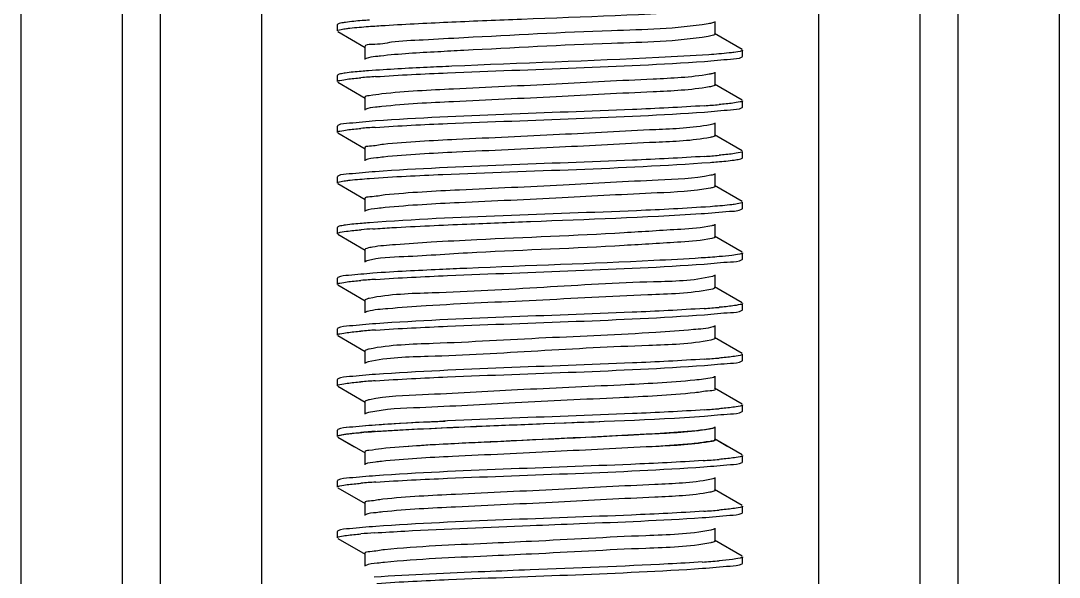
# Model space of a CAD drawing. Extents: x 69728788 to 150676229, y 20333219 to 43663798.
# Drawn here: x 75262098.2 to 75262449.7, y 20707738.5 to 20707926.7 of the extents above; entities that cross this region are included whole.
import ezdxf

# ---------------------------------------------------------------- set-up
doc = ezdxf.new("R2010")
doc.units = 0
doc.header["$LTSCALE"] = 1000
doc.header["$MEASUREMENT"] = 0
doc.layers.get('0').update_dxf_attribs({"linetype": 'CONTINUOUS'})

# ---------------------------------------------------------------- blocks, each defined once
blk = doc.blocks.new('gfhhrryyfd')
at = {"linetype": 'Continuous'}
for p, q in [((3693152.86, -1741005.43), (3693152.86, -1744418.97)), ((3693187.15, -1741005.43), (3693187.15, -1744418.97)), ((3693200.01, -1741005.43), (3693200.01, -1744418.97)), ((3693234.3, -1741005.43), (3693234.3, -1744418.97)), ((3693422.89, -1741005.43), (3693422.89, -1744418.97)), ((3693457.18, -1741005.43), (3693457.18, -1744418.97)), ((3693470.04, -1741005.43), (3693470.04, -1744418.97)), ((3693504.33, -1741005.43), (3693504.33, -1744418.97)), ((3693260.18, -1742252.51), (3693260.01, -1742252.69)), ((3693260.01, -1742254.84), (3693260.01, -1742252.69)), ((3693260.01, -1742254.84), (3693260.01, -1742252.69)), ((3693387.9, -1742255.91), (3693387.9, -1742251.62)), ((3693260.18, -1742255.03), (3693269.48, -1742260.41)), ((3693397.01, -1742261.08), (3693387.71, -1742255.69)), ((3693269.29, -1742260.2), (3693269.29, -1742264.48)), ((3693397.01, -1742263.6), (3693397.18, -1742263.41)), ((3693397.18, -1742263.41), (3693397.18, -1742261.27)), ((3693397.18, -1742263.41), (3693397.18, -1742261.27)), ((3693269.76, -1742264.14), (3693269.48, -1742264.26)), ((3693260.18, -1742269.65), (3693260.01, -1742269.84)), ((3693260.01, -1742271.98), (3693260.01, -1742269.84)), ((3693260.01, -1742271.98), (3693260.01, -1742269.84)), ((3693387.9, -1742273.05), (3693387.9, -1742268.77)), ((3693260.18, -1742272.17), (3693269.48, -1742277.56)), ((3693397.01, -1742278.22), (3693387.71, -1742272.84)), ((3693269.29, -1742277.34), (3693269.29, -1742281.63)), ((3693397.01, -1742280.74), (3693397.18, -1742280.56)), ((3693397.18, -1742280.56), (3693397.18, -1742278.41)), ((3693397.18, -1742280.56), (3693397.18, -1742278.41)), ((3693260.18, -1742286.8), (3693260.01, -1742286.98)), ((3693260.01, -1742289.13), (3693260.01, -1742286.98)), ((3693260.01, -1742289.13), (3693260.01, -1742286.98)), ((3693387.9, -1742290.2), (3693387.9, -1742285.91)), ((3693260.18, -1742289.32), (3693269.48, -1742294.7)), ((3693397.01, -1742295.37), (3693387.71, -1742289.98)), ((3693269.29, -1742294.49), (3693269.29, -1742298.77)), ((3693397.18, -1742297.7), (3693397.18, -1742295.56)), ((3693397.18, -1742297.7), (3693397.18, -1742295.56)), ((3693397.01, -1742297.89), (3693397.18, -1742297.7)), ((3693260.18, -1742303.94), (3693260.01, -1742304.13)), ((3693260.01, -1742306.27), (3693260.01, -1742304.13)), ((3693260.01, -1742306.27), (3693260.01, -1742304.13)), ((3693387.9, -1742307.34), (3693387.9, -1742303.06)), ((3693260.18, -1742306.46), (3693269.48, -1742311.85)), ((3693397.01, -1742312.51), (3693387.71, -1742307.13)), ((3693269.29, -1742311.63), (3693269.29, -1742315.92)), ((3693397.18, -1742314.85), (3693397.18, -1742312.7)), ((3693397.18, -1742314.85), (3693397.18, -1742312.7)), ((3693397.01, -1742315.03), (3693397.18, -1742314.85)), ((3693387.9, -1742324.49), (3693387.9, -1742320.2)), ((3693260.18, -1742321.09), (3693260.01, -1742321.28)), ((3693260.01, -1742323.42), (3693260.01, -1742321.28)), ((3693260.01, -1742323.42), (3693260.01, -1742321.28)), ((3693260.18, -1742323.61), (3693269.48, -1742328.99)), ((3693397.01, -1742329.66), (3693387.71, -1742324.27)), ((3693269.29, -1742328.78), (3693269.29, -1742333.06)), ((3693397.18, -1742331.99), (3693397.18, -1742329.85)), ((3693397.18, -1742331.99), (3693397.18, -1742329.85)), ((3693397.01, -1742332.18), (3693397.18, -1742331.99)), ((3693387.9, -1742341.64), (3693387.9, -1742337.35)), ((3693260.18, -1742338.23), (3693260.01, -1742338.42)), ((3693260.01, -1742340.56), (3693260.01, -1742338.42)), ((3693260.01, -1742340.56), (3693260.01, -1742338.42)), ((3693260.18, -1742340.75), (3693269.48, -1742346.14)), ((3693397.01, -1742346.81), (3693387.71, -1742341.42)), ((3693386.93, -1742342.13), (3693386.42, -1742342.24)), ((3693269.29, -1742345.92), (3693269.29, -1742350.21)), ((3693397.18, -1742349.14), (3693397.18, -1742346.99)), ((3693397.18, -1742349.14), (3693397.18, -1742346.99)), ((3693397.01, -1742349.32), (3693397.18, -1742349.14)), ((3693260.18, -1742355.38), (3693260.01, -1742355.57)), ((3693387.9, -1742358.78), (3693387.9, -1742354.49)), ((3693260.01, -1742357.71), (3693260.01, -1742355.57)), ((3693260.01, -1742357.71), (3693260.01, -1742355.57)), ((3693260.18, -1742357.9), (3693269.48, -1742363.28)), ((3693397.01, -1742363.95), (3693387.71, -1742358.56)), ((3693387.14, -1742359.22), (3693386.45, -1742359.38)), ((3693269.29, -1742363.07), (3693269.29, -1742367.35)), ((3693397.18, -1742366.28), (3693397.18, -1742364.14)), ((3693397.18, -1742366.28), (3693397.18, -1742364.14)), ((3693397.01, -1742366.47), (3693397.18, -1742366.28)), ((3693260.18, -1742372.52), (3693260.01, -1742372.71)), ((3693260.01, -1742374.85), (3693260.01, -1742372.71)), ((3693260.01, -1742374.85), (3693260.01, -1742372.71)), ((3693387.9, -1742375.93), (3693387.9, -1742371.64)), ((3693260.18, -1742375.04), (3693269.48, -1742380.43)), ((3693397.01, -1742381.1), (3693387.71, -1742375.71)), ((3693269.29, -1742380.21), (3693269.29, -1742384.5)), ((3693397.01, -1742383.61), (3693397.18, -1742383.43)), ((3693397.18, -1742383.43), (3693397.18, -1742381.28)), ((3693397.18, -1742383.43), (3693397.18, -1742381.28)), ((3693260.18, -1742389.67), (3693260.01, -1742389.86)), ((3693260.18, -1742389.67), (3693260.01, -1742389.85)), ((3693260.01, -1742392), (3693260.01, -1742389.85)), ((3693260.01, -1742392), (3693260.01, -1742389.85)), ((3693260.01, -1742392), (3693260.01, -1742389.86)), ((3693260.01, -1742392), (3693260.01, -1742389.86)), ((3693387.9, -1742393.07), (3693387.9, -1742388.78)), ((3693387.9, -1742393.07), (3693387.9, -1742388.78)), ((3693260.18, -1742392.19), (3693269.48, -1742397.57)), ((3693260.18, -1742392.19), (3693265.84, -1742395.47)), ((3693397.01, -1742398.24), (3693387.71, -1742392.85)), ((3693392.22, -1742395.47), (3693387.71, -1742392.85)), ((3693269.29, -1742397.36), (3693269.29, -1742401.64)), ((3693397.01, -1742400.76), (3693397.18, -1742400.57)), ((3693397.18, -1742400.57), (3693397.18, -1742398.43)), ((3693397.18, -1742400.57), (3693397.18, -1742398.43)), ((3693260.18, -1742406.81), (3693260.01, -1742407)), ((3693260.01, -1742409.14), (3693260.01, -1742407)), ((3693260.01, -1742409.14), (3693260.01, -1742407)), ((3693387.9, -1742410.21), (3693387.9, -1742405.93)), ((3693260.18, -1742409.33), (3693269.48, -1742414.72)), ((3693397.01, -1742415.38), (3693387.71, -1742410)), ((3693269.29, -1742414.5), (3693269.29, -1742418.79)), ((3693397.01, -1742417.9), (3693397.18, -1742417.72)), ((3693397.18, -1742417.72), (3693397.18, -1742415.57)), ((3693397.18, -1742417.72), (3693397.18, -1742415.57)), ((3693260.18, -1742423.96), (3693260.01, -1742424.15)), ((3693260.01, -1742426.29), (3693260.01, -1742424.15)), ((3693260.01, -1742426.29), (3693260.01, -1742424.15)), ((3693387.9, -1742427.36), (3693387.9, -1742423.07)), ((3693260.18, -1742426.48), (3693269.48, -1742431.86)), ((3693397.01, -1742432.53), (3693387.71, -1742427.14)), ((3693269.29, -1742431.65), (3693269.29, -1742435.93)), ((3693397.18, -1742434.86), (3693397.18, -1742432.72)), ((3693397.18, -1742434.86), (3693397.18, -1742432.72)), ((3693397.01, -1742435.05), (3693397.18, -1742434.86))]:
    blk.add_line(p, q, dxfattribs=at)
for centre, radius, start, end in [((3693292.64, -1742564.19), 294.57, 93.8351, 94.8035), ((3693364.58, -1741986.68), 294.09, 273.8387, 274.8044), ((3693292.52, -1742579.88), 293.11, 93.8488, 94.8033), ((3693364.65, -1742004.67), 293.25, 273.8479, 274.803), ((3693291.48, -1742601.07), 279.97, 93.9793, 94.8029), ((3693292.69, -1742633.4), 295.2, 93.8293, 94.8034), ((3693364.47, -1742053.85), 295.51, 273.8243, 274.8053), ((3693292.64, -1742649.95), 294.6, 93.8348, 94.8035), ((3693364.58, -1742072.38), 294.12, 273.8383, 274.8044), ((3693292.53, -1742665.65), 293.15, 93.8484, 94.8033), ((3693364.65, -1742090.39), 293.25, 273.8478, 274.803), ((3693292.67, -1742684.55), 294.92, 93.832, 94.8034), ((3693289.57, -1742646.6), 256.84, 94.4326, 94.598), ((3693364, -1742099.32), 301.49, 273.7685, 274.8061), ((3693292.7, -1742702.08), 295.3, 93.8284, 94.8033), ((3693364.26, -1742119.81), 298.14, 273.7992, 274.806), ((3693292.02, -1742710.64), 286.69, 93.9046, 94.8082), ((3693363.61, -1742128.64), 306.48, 273.7272, 274.8014)]:
    blk.add_arc(centre, radius, start, end, dxfattribs=at)
for points, knots in [([(3693298.77, -1742251.78), (3693306.63, -1742251.43), (3693335.62, -1742250.21), (3693364.64, -1742249.38), (3693385.74, -1742247.86)], [0, 0, 0, 0, 0.271117, 1, 1, 1, 1]), ([(3693262.78, -1742251.92), (3693262.21, -1742252), (3693261.34, -1742252.15), (3693260.45, -1742252.35), (3693260.18, -1742252.51)], [0, 0, 0, 0, 0.642818, 1, 1, 1, 1]), ([(3693262.69, -1742254.07), (3693263.19, -1742254), (3693265.79, -1742253.68), (3693268.41, -1742253.46), (3693270.53, -1742253.31)], [0, 0, 0, 0, 0.191295, 1, 1, 1, 1]), ([(3693270.85, -1742251.14), (3693270.02, -1742251.2), (3693267.33, -1742251.41), (3693264.63, -1742251.65), (3693262.78, -1742251.92)], [0, 0, 0, 0, 0.307553, 1, 1, 1, 1]), ([(3693270.53, -1742253.31), (3693272.41, -1742253.17), (3693281.82, -1742252.55), (3693291.24, -1742252.11), (3693298.77, -1742251.78)], [0, 0, 0, 0, 0.200445, 1, 1, 1, 1]), ([(3693385.57, -1742252.39), (3693374.76, -1742254.18), (3693347, -1742254.7), (3693319.46, -1742256.29), (3693302.81, -1742257.14)], [0, 0, 0, 0, 0.396629, 1, 1, 1, 1]), ([(3693387.71, -1742251.84), (3693387.47, -1742251.98), (3693386.75, -1742252.17), (3693386.03, -1742252.31), (3693385.57, -1742252.39)], [0, 0, 0, 0, 0.371007, 1, 1, 1, 1]), ([(3693260.01, -1742254.84), (3693260.01, -1742254.58), (3693261.32, -1742254.35), (3693262.02, -1742254.17), (3693262.69, -1742254.07)], [0, 0, 0, 0, 0.275146, 1, 1, 1, 1]), ([(3693385.57, -1742256.68), (3693374.76, -1742258.47), (3693347, -1742258.99), (3693319.46, -1742260.57), (3693302.81, -1742261.42)], [0, 0, 0, 0, 0.396629, 1, 1, 1, 1]), ([(3693387.89, -1742255.91), (3693387.89, -1742256.14), (3693386.79, -1742256.43), (3693386.16, -1742256.58), (3693385.57, -1742256.68)], [0, 0, 0, 0, 0.282134, 1, 1, 1, 1]), ([(3693302.81, -1742257.14), (3693298.22, -1742257.37), (3693290.32, -1742257.92), (3693279.09, -1742258.26), (3693273.99, -1742259.58), (3693269.29, -1742259.38), (3693269.29, -1742260.2)], [0, 0, 0, 0, 0.408517, 0.726153, 0.927696, 1, 1, 1, 1]), ([(3693274.57, -1742263.32), (3693274.01, -1742263.38), (3693272.4, -1742263.59), (3693270.76, -1742263.77), (3693269.76, -1742264.14)], [0, 0, 0, 0, 0.345772, 1, 1, 1, 1]), ([(3693302.81, -1742261.42), (3693299.86, -1742261.57), (3693290.44, -1742262.09), (3693281.01, -1742262.6), (3693274.57, -1742263.32)], [0, 0, 0, 0, 0.312724, 1, 1, 1, 1]), ([(3693385.74, -1742262.87), (3693380.09, -1742263.27), (3693351.11, -1742264.8), (3693322.11, -1742265.75), (3693298.77, -1742266.78)], [0, 0, 0, 0, 0.195012, 1, 1, 1, 1]), ([(3693384.27, -1742265.11), (3693387.22, -1742264.91), (3693391.36, -1742264.34), (3693395.86, -1742264.26), (3693397.01, -1742263.6)], [0, 0, 0, 0, 0.690234, 1, 1, 1, 1]), ([(3693394.25, -1742262.07), (3693393.7, -1742262.14), (3693390.88, -1742262.48), (3693388.03, -1742262.7), (3693385.74, -1742262.87)], [0, 0, 0, 0, 0.191606, 1, 1, 1, 1]), ([(3693397.18, -1742261.27), (3693397.18, -1742261.36), (3693396.12, -1742262.01), (3693395.17, -1742261.94), (3693394.25, -1742262.07)], [0, 0, 0, 0, 0.088343, 1, 1, 1, 1]), ([(3693298.77, -1742266.78), (3693296, -1742266.9), (3693286.58, -1742267.34), (3693277.16, -1742267.81), (3693270.53, -1742268.31)], [0, 0, 0, 0, 0.294264, 1, 1, 1, 1]), ([(3693272.94, -1742270.28), (3693281.06, -1742269.73), (3693318.17, -1742267.94), (3693355.33, -1742267.08), (3693384.27, -1742265.11)], [0, 0, 0, 0, 0.219188, 1, 1, 1, 1]), ([(3693262.69, -1742269.07), (3693262.15, -1742269.15), (3693261.3, -1742269.3), (3693260.44, -1742269.5), (3693260.18, -1742269.65)], [0, 0, 0, 0, 0.641633, 1, 1, 1, 1]), ([(3693270.53, -1742268.31), (3693269.72, -1742268.37), (3693267.11, -1742268.58), (3693264.49, -1742268.82), (3693262.69, -1742269.07)], [0, 0, 0, 0, 0.307541, 1, 1, 1, 1]), ([(3693385.89, -1742269.48), (3693379.62, -1742270.6), (3693362.24, -1742271.28), (3693333.41, -1742272.9), (3693302.8, -1742274.27), (3693283.12, -1742275.27), (3693275.07, -1742276.13)], [0, 0, 0, 0, 0.172177, 0.467909, 0.781292, 1, 1, 1, 1]), ([(3693387.71, -1742268.99), (3693387.5, -1742269.1), (3693386.89, -1742269.28), (3693386.28, -1742269.41), (3693385.89, -1742269.48)], [0, 0, 0, 0, 0.377707, 1, 1, 1, 1]), ([(3693260.01, -1742271.98), (3693260.01, -1742271.67), (3693261.66, -1742271.47), (3693262.49, -1742271.24), (3693263.32, -1742271.13)], [0, 0, 0, 0, 0.271545, 1, 1, 1, 1]), ([(3693385.89, -1742273.77), (3693379.62, -1742274.89), (3693362.24, -1742275.57), (3693333.41, -1742277.19), (3693302.8, -1742278.55), (3693283.12, -1742279.55), (3693275.07, -1742280.41)], [0, 0, 0, 0, 0.172177, 0.467909, 0.781292, 1, 1, 1, 1]), ([(3693387.89, -1742273.05), (3693387.89, -1742273.26), (3693386.96, -1742273.54), (3693386.4, -1742273.68), (3693385.89, -1742273.77)], [0, 0, 0, 0, 0.285905, 1, 1, 1, 1]), ([(3693275.07, -1742276.13), (3693273.63, -1742276.28), (3693272.25, -1742276.71), (3693269.29, -1742276.81), (3693269.29, -1742277.34)], [0, 0, 0, 0, 0.73335, 1, 1, 1, 1]), ([(3693275.07, -1742280.41), (3693274.37, -1742280.49), (3693272.52, -1742280.76), (3693270.51, -1742280.81), (3693269.48, -1742281.41)], [0, 0, 0, 0, 0.372967, 1, 1, 1, 1]), ([(3693384.27, -1742280.11), (3693376.15, -1742280.67), (3693339.04, -1742282.45), (3693301.88, -1742283.31), (3693272.94, -1742285.28)], [0, 0, 0, 0, 0.219095, 1, 1, 1, 1]), ([(3693384.33, -1742282.25), (3693387.27, -1742282.05), (3693391.38, -1742281.48), (3693395.87, -1742281.4), (3693397.01, -1742280.74)], [0, 0, 0, 0, 0.690139, 1, 1, 1, 1]), ([(3693397.18, -1742278.41), (3693397.18, -1742278.72), (3693395.54, -1742278.93), (3693394.72, -1742279.15), (3693393.89, -1742279.26)], [0, 0, 0, 0, 0.271629, 1, 1, 1, 1]), ([(3693272.85, -1742287.43), (3693280.98, -1742286.88), (3693318.14, -1742285.09), (3693355.35, -1742284.23), (3693384.33, -1742282.25)], [0, 0, 0, 0, 0.218979, 1, 1, 1, 1]), ([(3693260.01, -1742289.13), (3693260.01, -1742288.82), (3693261.65, -1742288.61), (3693262.48, -1742288.39), (3693263.3, -1742288.28)], [0, 0, 0, 0, 0.271633, 1, 1, 1, 1]), ([(3693272.94, -1742285.28), (3693269.99, -1742285.48), (3693265.84, -1742286.06), (3693261.33, -1742286.14), (3693260.18, -1742286.8)], [0, 0, 0, 0, 0.690277, 1, 1, 1, 1]), ([(3693386.19, -1742286.57), (3693380.13, -1742287.74), (3693363.03, -1742288.35), (3693334.46, -1742290.02), (3693303.72, -1742291.36), (3693283.82, -1742292.37), (3693275.6, -1742293.22)], [0, 0, 0, 0, 0.167069, 0.460858, 0.776177, 1, 1, 1, 1]), ([(3693387.71, -1742286.13), (3693387.53, -1742286.23), (3693387.02, -1742286.39), (3693386.5, -1742286.51), (3693386.19, -1742286.57)], [0, 0, 0, 0, 0.385224, 1, 1, 1, 1]), ([(3693386.19, -1742290.86), (3693380.13, -1742292.03), (3693363.03, -1742292.64), (3693334.46, -1742294.3), (3693303.72, -1742295.64), (3693283.82, -1742296.66), (3693275.6, -1742297.5)], [0, 0, 0, 0, 0.167069, 0.460858, 0.776177, 1, 1, 1, 1]), ([(3693387.89, -1742290.2), (3693387.89, -1742290.38), (3693387.11, -1742290.66), (3693386.62, -1742290.77), (3693386.19, -1742290.86)], [0, 0, 0, 0, 0.290456, 1, 1, 1, 1]), ([(3693275.6, -1742293.22), (3693274.02, -1742293.38), (3693272.54, -1742293.85), (3693269.29, -1742293.91), (3693269.3, -1742294.49)], [0, 0, 0, 0, 0.734177, 1, 1, 1, 1]), ([(3693397.18, -1742295.56), (3693397.18, -1742295.87), (3693395.54, -1742296.07), (3693394.71, -1742296.3), (3693393.88, -1742296.41)], [0, 0, 0, 0, 0.271602, 1, 1, 1, 1]), ([(3693275.6, -1742297.5), (3693274.83, -1742297.58), (3693272.8, -1742297.88), (3693270.6, -1742297.9), (3693269.48, -1742298.56)], [0, 0, 0, 0, 0.374915, 1, 1, 1, 1]), ([(3693384.33, -1742297.25), (3693376.2, -1742297.81), (3693339.04, -1742299.6), (3693301.84, -1742300.45), (3693272.85, -1742302.43)], [0, 0, 0, 0, 0.219017, 1, 1, 1, 1]), ([(3693386.17, -1742299.27), (3693387.01, -1742299.21), (3693389.74, -1742298.99), (3693392.48, -1742298.75), (3693394.36, -1742298.49)], [0, 0, 0, 0, 0.307338, 1, 1, 1, 1]), ([(3693394.36, -1742298.49), (3693394.94, -1742298.4), (3693395.82, -1742298.25), (3693396.73, -1742298.05), (3693397.01, -1742297.89)], [0, 0, 0, 0, 0.643592, 1, 1, 1, 1]), ([(3693272.85, -1742302.43), (3693269.92, -1742302.63), (3693265.8, -1742303.2), (3693261.32, -1742303.28), (3693260.18, -1742303.94)], [0, 0, 0, 0, 0.690149, 1, 1, 1, 1]), ([(3693270.89, -1742304.72), (3693279.14, -1742304.11), (3693317.57, -1742302.23), (3693356.05, -1742301.47), (3693386.17, -1742299.27)], [0, 0, 0, 0, 0.215017, 1, 1, 1, 1]), ([(3693260.01, -1742306.27), (3693260.01, -1742306.01), (3693261.37, -1742305.78), (3693262.09, -1742305.59), (3693262.79, -1742305.49)], [0, 0, 0, 0, 0.274546, 1, 1, 1, 1]), ([(3693262.79, -1742305.49), (3693263.3, -1742305.42), (3693266, -1742305.09), (3693268.7, -1742304.88), (3693270.89, -1742304.72)], [0, 0, 0, 0, 0.19129, 1, 1, 1, 1]), ([(3693386.46, -1742303.66), (3693380.62, -1742304.89), (3693363.8, -1742305.41), (3693335.51, -1742307.13), (3693304.64, -1742308.45), (3693284.54, -1742309.48), (3693276.14, -1742310.31)], [0, 0, 0, 0, 0.161939, 0.453776, 0.771039, 1, 1, 1, 1]), ([(3693387.71, -1742303.28), (3693387.56, -1742303.36), (3693387.14, -1742303.5), (3693386.72, -1742303.61), (3693386.46, -1742303.66)], [0, 0, 0, 0, 0.393704, 1, 1, 1, 1]), ([(3693386.32, -1742307.98), (3693380.4, -1742309.16), (3693363.54, -1742309.74), (3693335.24, -1742311.42), (3693304.49, -1742312.74), (3693284.49, -1742313.77), (3693276.14, -1742314.59)], [0, 0, 0, 0, 0.164046, 0.455922, 0.77202, 1, 1, 1, 1]), ([(3693387.89, -1742307.34), (3693387.89, -1742307.51), (3693387.18, -1742307.79), (3693386.72, -1742307.9), (3693386.32, -1742307.98)], [0, 0, 0, 0, 0.292762, 1, 1, 1, 1]), ([(3693276.14, -1742310.31), (3693274.43, -1742310.48), (3693272.83, -1742311), (3693269.29, -1742311.01), (3693269.3, -1742311.63)], [0, 0, 0, 0, 0.734857, 1, 1, 1, 1]), ([(3693397.18, -1742312.7), (3693397.18, -1742312.97), (3693395.79, -1742313.2), (3693395.07, -1742313.39), (3693394.36, -1742313.49)], [0, 0, 0, 0, 0.27426, 1, 1, 1, 1]), ([(3693276.14, -1742314.59), (3693275.3, -1742314.68), (3693273.1, -1742314.99), (3693270.7, -1742314.99), (3693269.48, -1742315.7)], [0, 0, 0, 0, 0.376685, 1, 1, 1, 1]), ([(3693386.17, -1742314.27), (3693377.89, -1742314.88), (3693339.46, -1742316.75), (3693300.98, -1742317.5), (3693270.89, -1742319.72)], [0, 0, 0, 0, 0.215701, 1, 1, 1, 1]), ([(3693303.83, -1742320.14), (3693311, -1742319.83), (3693337.43, -1742318.75), (3693363.87, -1742317.89), (3693383.11, -1742316.63)], [0, 0, 0, 0, 0.271359, 1, 1, 1, 1]), ([(3693383.11, -1742316.63), (3693386.33, -1742316.41), (3693390.84, -1742315.79), (3693395.76, -1742315.75), (3693397.01, -1742315.03)], [0, 0, 0, 0, 0.691739, 1, 1, 1, 1]), ([(3693394.36, -1742313.49), (3693393.84, -1742313.56), (3693391.12, -1742313.89), (3693388.38, -1742314.11), (3693386.17, -1742314.27)], [0, 0, 0, 0, 0.191465, 1, 1, 1, 1]), ([(3693270.89, -1742319.72), (3693270.06, -1742319.78), (3693267.35, -1742319.99), (3693264.65, -1742320.23), (3693262.79, -1742320.5)], [0, 0, 0, 0, 0.307532, 1, 1, 1, 1]), ([(3693272.05, -1742321.78), (3693274.19, -1742321.63), (3693284.78, -1742320.97), (3693295.38, -1742320.5), (3693303.83, -1742320.14)], [0, 0, 0, 0, 0.202501, 1, 1, 1, 1]), ([(3693260.01, -1742323.42), (3693260.01, -1742323.32), (3693261.13, -1742322.66), (3693262.11, -1742322.73), (3693263.09, -1742322.6)], [0, 0, 0, 0, 0.087421, 1, 1, 1, 1]), ([(3693262.79, -1742320.5), (3693262.22, -1742320.58), (3693261.35, -1742320.73), (3693260.45, -1742320.93), (3693260.18, -1742321.09)], [0, 0, 0, 0, 0.642986, 1, 1, 1, 1]), ([(3693386.71, -1742320.75), (3693383.31, -1742321.54), (3693373.34, -1742322.09), (3693346.9, -1742323.86), (3693323.8, -1742324.68), (3693307.18, -1742325.5)], [0, 0, 0, 0, 0.131194, 0.373535, 1, 1, 1, 1]), ([(3693387.71, -1742320.42), (3693387.58, -1742320.49), (3693387.25, -1742320.62), (3693386.91, -1742320.7), (3693386.71, -1742320.75)], [0, 0, 0, 0, 0.40332, 1, 1, 1, 1]), ([(3693307.18, -1742325.5), (3693302.05, -1742325.75), (3693292.79, -1742326.22), (3693281.32, -1742327), (3693273.53, -1742327.6), (3693270.56, -1742328.23), (3693269.29, -1742328.52), (3693269.3, -1742328.78)], [0, 0, 0, 0, 0.404312, 0.722616, 0.926229, 0.979509, 1, 1, 1, 1]), ([(3693386.71, -1742325.04), (3693383.31, -1742325.82), (3693373.34, -1742326.38), (3693346.9, -1742328.15), (3693323.8, -1742328.96), (3693307.18, -1742329.78)], [0, 0, 0, 0, 0.131194, 0.373535, 1, 1, 1, 1]), ([(3693387.89, -1742324.49), (3693387.89, -1742324.62), (3693387.38, -1742324.88), (3693387.01, -1742324.97), (3693386.71, -1742325.04)], [0, 0, 0, 0, 0.302831, 1, 1, 1, 1]), ([(3693307.18, -1742329.78), (3693298.94, -1742330.19), (3693286.64, -1742331.22), (3693274.03, -1742331.46), (3693270.03, -1742332.63)], [0, 0, 0, 0, 0.664278, 1, 1, 1, 1]), ([(3693397.18, -1742329.85), (3693397.18, -1742330.19), (3693395.36, -1742330.37), (3693394.45, -1742330.63), (3693393.54, -1742330.74)], [0, 0, 0, 0, 0.270133, 1, 1, 1, 1]), ([(3693270.03, -1742332.63), (3693269.92, -1742332.66), (3693269.73, -1742332.72), (3693269.55, -1742332.8), (3693269.48, -1742332.85)], [0, 0, 0, 0, 0.571302, 1, 1, 1, 1]), ([(3693272.98, -1742338.86), (3693281.09, -1742338.31), (3693318.16, -1742336.52), (3693355.27, -1742335.66), (3693384.18, -1742333.7)], [0, 0, 0, 0, 0.219183, 1, 1, 1, 1]), ([(3693383.11, -1742331.63), (3693377.78, -1742331.98), (3693351.37, -1742333.34), (3693324.93, -1742334.24), (3693303.83, -1742335.14)], [0, 0, 0, 0, 0.201596, 1, 1, 1, 1]), ([(3693384.18, -1742333.7), (3693387.15, -1742333.5), (3693391.31, -1742332.92), (3693395.85, -1742332.84), (3693397.01, -1742332.18)], [0, 0, 0, 0, 0.690375, 1, 1, 1, 1]), ([(3693272.05, -1742336.78), (3693269.31, -1742336.97), (3693265.45, -1742337.51), (3693261.25, -1742337.61), (3693260.18, -1742338.23)], [0, 0, 0, 0, 0.688907, 1, 1, 1, 1]), ([(3693386.93, -1742337.84), (3693380.49, -1742339.49), (3693361.18, -1742339.61), (3693329.68, -1742341.65), (3693297.61, -1742343.4), (3693277.74, -1742343.86), (3693270.76, -1742345.31)], [0, 0, 0, 0, 0.171431, 0.491399, 0.816224, 1, 1, 1, 1]), ([(3693303.83, -1742335.14), (3693300.74, -1742335.27), (3693290.15, -1742335.74), (3693279.55, -1742336.25), (3693272.05, -1742336.78)], [0, 0, 0, 0, 0.291422, 1, 1, 1, 1]), ([(3693387.71, -1742337.57), (3693387.61, -1742337.62), (3693387.35, -1742337.73), (3693387.09, -1742337.8), (3693386.93, -1742337.84)], [0, 0, 0, 0, 0.414289, 1, 1, 1, 1]), ([(3693260.01, -1742340.56), (3693260.01, -1742340.25), (3693261.66, -1742340.05), (3693262.5, -1742339.82), (3693263.33, -1742339.71)], [0, 0, 0, 0, 0.271499, 1, 1, 1, 1]), ([(3693386.42, -1742342.24), (3693379.43, -1742343.7), (3693359.52, -1742344.13), (3693327.49, -1742346.14), (3693298.09, -1742347.19), (3693279.14, -1742348.64), (3693272.48, -1742349.14), (3693270.23, -1742349.72)], [0, 0, 0, 0, 0.184068, 0.509201, 0.829117, 0.940109, 1, 1, 1, 1]), ([(3693387.89, -1742341.64), (3693387.89, -1742341.75), (3693387.49, -1742341.99), (3693387.18, -1742342.06), (3693386.93, -1742342.13)], [0, 0, 0, 0, 0.311313, 1, 1, 1, 1]), ([(3693270.76, -1742345.31), (3693270.39, -1742345.39), (3693269.95, -1742345.49), (3693269.3, -1742345.76), (3693269.3, -1742345.92)], [0, 0, 0, 0, 0.705293, 1, 1, 1, 1]), ([(3693397.18, -1742346.99), (3693397.18, -1742347.3), (3693395.54, -1742347.51), (3693394.71, -1742347.73), (3693393.89, -1742347.84)], [0, 0, 0, 0, 0.271599, 1, 1, 1, 1]), ([(3693270.23, -1742349.72), (3693270.08, -1742349.76), (3693269.82, -1742349.84), (3693269.58, -1742349.94), (3693269.48, -1742349.99)], [0, 0, 0, 0, 0.58408, 1, 1, 1, 1]), ([(3693272.94, -1742356.01), (3693281.06, -1742355.45), (3693318.18, -1742353.67), (3693355.33, -1742352.81), (3693384.27, -1742350.84)], [0, 0, 0, 0, 0.219191, 1, 1, 1, 1]), ([(3693384.18, -1742348.7), (3693376.06, -1742349.25), (3693338.99, -1742351.04), (3693301.88, -1742351.9), (3693272.98, -1742353.86)], [0, 0, 0, 0, 0.219354, 1, 1, 1, 1]), ([(3693384.27, -1742350.84), (3693387.22, -1742350.64), (3693391.36, -1742350.06), (3693395.86, -1742349.98), (3693397.01, -1742349.32)], [0, 0, 0, 0, 0.690237, 1, 1, 1, 1]), ([(3693272.98, -1742353.86), (3693270.01, -1742354.06), (3693265.86, -1742354.64), (3693261.33, -1742354.71), (3693260.18, -1742355.38)], [0, 0, 0, 0, 0.690331, 1, 1, 1, 1]), ([(3693387.14, -1742354.93), (3693384.99, -1742355.55), (3693378.46, -1742356.01), (3693359.66, -1742357.51), (3693330.21, -1742358.53), (3693297.98, -1742360.55), (3693277.89, -1742361), (3693270.8, -1742362.45)], [0, 0, 0, 0, 0.057446, 0.166902, 0.486553, 0.813832, 1, 1, 1, 1]), ([(3693387.71, -1742354.71), (3693387.63, -1742354.75), (3693387.44, -1742354.84), (3693387.25, -1742354.9), (3693387.14, -1742354.93)], [0, 0, 0, 0, 0.426856, 1, 1, 1, 1]), ([(3693260.01, -1742357.71), (3693260.01, -1742357.4), (3693261.66, -1742357.19), (3693262.49, -1742356.97), (3693263.32, -1742356.86)], [0, 0, 0, 0, 0.271543, 1, 1, 1, 1]), ([(3693387.89, -1742358.78), (3693387.89, -1742358.88), (3693387.59, -1742359.09), (3693387.33, -1742359.16), (3693387.14, -1742359.22)], [0, 0, 0, 0, 0.321911, 1, 1, 1, 1]), ([(3693270.8, -1742362.45), (3693270.42, -1742362.53), (3693269.97, -1742362.63), (3693269.3, -1742362.9), (3693269.3, -1742363.07)], [0, 0, 0, 0, 0.706048, 1, 1, 1, 1]), ([(3693386.45, -1742359.38), (3693379.55, -1742360.83), (3693359.87, -1742361.29), (3693328, -1742363.06), (3693296.44, -1742364.99), (3693277.06, -1742365.26), (3693270.45, -1742366.81)], [0, 0, 0, 0, 0.181951, 0.50465, 0.824728, 1, 1, 1, 1]), ([(3693384.27, -1742365.84), (3693376.15, -1742366.39), (3693339.04, -1742368.18), (3693301.88, -1742369.04), (3693272.94, -1742371.01)], [0, 0, 0, 0, 0.2191, 1, 1, 1, 1]), ([(3693397.18, -1742364.14), (3693397.18, -1742364.45), (3693395.54, -1742364.65), (3693394.72, -1742364.88), (3693393.89, -1742364.99)], [0, 0, 0, 0, 0.271629, 1, 1, 1, 1]), ([(3693270.45, -1742366.81), (3693270.25, -1742366.86), (3693269.92, -1742366.95), (3693269.6, -1742367.07), (3693269.48, -1742367.14)], [0, 0, 0, 0, 0.595248, 1, 1, 1, 1]), ([(3693272.85, -1742373.16), (3693280.98, -1742372.6), (3693318.14, -1742370.81), (3693355.35, -1742369.96), (3693384.33, -1742367.98)], [0, 0, 0, 0, 0.218987, 1, 1, 1, 1]), ([(3693384.33, -1742367.98), (3693387.27, -1742367.78), (3693391.38, -1742367.21), (3693395.87, -1742367.13), (3693397.01, -1742366.47)], [0, 0, 0, 0, 0.69014, 1, 1, 1, 1]), ([(3693272.94, -1742371.01), (3693269.99, -1742371.21), (3693265.84, -1742371.78), (3693261.33, -1742371.86), (3693260.18, -1742372.52)], [0, 0, 0, 0, 0.690279, 1, 1, 1, 1]), ([(3693380.97, -1742372.97), (3693372.61, -1742373.79), (3693352.6, -1742374.82), (3693321.86, -1742376.14), (3693293.6, -1742377.82), (3693276.77, -1742378.39), (3693270.86, -1742379.58)], [0, 0, 0, 0, 0.228484, 0.544623, 0.836244, 1, 1, 1, 1]), ([(3693387.71, -1742371.86), (3693387.47, -1742372), (3693385.23, -1742372.59), (3693382.96, -1742372.78), (3693380.97, -1742372.97)], [0, 0, 0, 0, 0.122149, 1, 1, 1, 1]), ([(3693260.01, -1742374.85), (3693260.01, -1742374.54), (3693261.65, -1742374.34), (3693262.48, -1742374.11), (3693263.3, -1742374.01)], [0, 0, 0, 0, 0.27163, 1, 1, 1, 1]), ([(3693387.89, -1742375.93), (3693387.9, -1742376.55), (3693384.32, -1742376.56), (3693382.7, -1742377.09), (3693380.97, -1742377.26)], [0, 0, 0, 0, 0.265061, 1, 1, 1, 1]), ([(3693270.86, -1742379.58), (3693270.47, -1742379.66), (3693270, -1742379.77), (3693269.3, -1742380.04), (3693269.3, -1742380.21)], [0, 0, 0, 0, 0.707083, 1, 1, 1, 1]), ([(3693380.97, -1742377.26), (3693372.49, -1742378.09), (3693352.22, -1742379.13), (3693321.18, -1742380.42), (3693292.95, -1742382.22), (3693276.22, -1742382.65), (3693270.52, -1742383.94)], [0, 0, 0, 0, 0.230953, 0.550009, 0.841524, 1, 1, 1, 1]), ([(3693384.33, -1742382.98), (3693376.2, -1742383.54), (3693339.04, -1742385.33), (3693301.84, -1742386.18), (3693272.85, -1742388.16)], [0, 0, 0, 0, 0.219015, 1, 1, 1, 1]), ([(3693397.18, -1742381.28), (3693397.18, -1742381.59), (3693395.54, -1742381.8), (3693394.71, -1742382.03), (3693393.88, -1742382.13)], [0, 0, 0, 0, 0.271603, 1, 1, 1, 1]), ([(3693270.52, -1742383.94), (3693270.31, -1742383.99), (3693269.96, -1742384.08), (3693269.61, -1742384.21), (3693269.48, -1742384.28)], [0, 0, 0, 0, 0.598262, 1, 1, 1, 1]), ([(3693296.55, -1742386.89), (3693294.29, -1742387), (3693286.4, -1742387.36), (3693278.51, -1742387.77), (3693272.89, -1742388.16)], [0, 0, 0, 0, 0.286136, 1, 1, 1, 1]), ([(3693272.96, -1742390.29), (3693277.94, -1742389.95), (3693303.22, -1742388.61), (3693328.52, -1742387.74), (3693348.82, -1742386.89)], [0, 0, 0, 0, 0.197351, 1, 1, 1, 1]), ([(3693309.05, -1742388.5), (3693316.03, -1742388.21), (3693341.11, -1742387.19), (3693366.22, -1742386.36), (3693384.3, -1742385.13)], [0, 0, 0, 0, 0.278136, 1, 1, 1, 1]), ([(3693384.3, -1742385.13), (3693387.24, -1742384.93), (3693391.37, -1742384.35), (3693395.86, -1742384.27), (3693397.01, -1742383.61)], [0, 0, 0, 0, 0.690177, 1, 1, 1, 1]), ([(3693272.85, -1742388.16), (3693269.92, -1742388.36), (3693265.81, -1742388.93), (3693261.32, -1742389.01), (3693260.18, -1742389.67)], [0, 0, 0, 0, 0.690152, 1, 1, 1, 1]), ([(3693272.89, -1742388.16), (3693269.95, -1742388.36), (3693265.82, -1742388.93), (3693261.32, -1742389.01), (3693260.18, -1742389.67)], [0, 0, 0, 0, 0.690202, 1, 1, 1, 1]), ([(3693262.26, -1742391.3), (3693262.68, -1742391.23), (3693264.92, -1742390.93), (3693267.16, -1742390.73), (3693268.98, -1742390.59)], [0, 0, 0, 0, 0.190214, 1, 1, 1, 1]), ([(3693269.72, -1742390.53), (3693272.22, -1742390.34), (3693285.32, -1742389.49), (3693298.44, -1742388.94), (3693309.05, -1742388.5)], [0, 0, 0, 0, 0.191198, 1, 1, 1, 1]), ([(3693385.8, -1742389.51), (3693379.46, -1742390.62), (3693362, -1742391.32), (3693333.09, -1742392.92), (3693302.52, -1742394.3), (3693282.91, -1742395.29), (3693274.92, -1742396.16)], [0, 0, 0, 0, 0.173733, 0.470057, 0.78285, 1, 1, 1, 1]), ([(3693381.52, -1742390.06), (3693377.43, -1742390.48), (3693354.17, -1742392.05), (3693330.87, -1742392.94), (3693311.69, -1742393.86)], [0, 0, 0, 0, 0.176303, 1, 1, 1, 1]), ([(3693387.71, -1742389), (3693387.48, -1742389.13), (3693385.43, -1742389.7), (3693383.35, -1742389.88), (3693381.52, -1742390.06)], [0, 0, 0, 0, 0.124256, 1, 1, 1, 1]), ([(3693387.71, -1742389), (3693387.49, -1742389.12), (3693386.85, -1742389.31), (3693386.2, -1742389.44), (3693385.8, -1742389.51)], [0, 0, 0, 0, 0.375581, 1, 1, 1, 1]), ([(3693260.01, -1742392), (3693260.01, -1742391.69), (3693261.66, -1742391.48), (3693262.49, -1742391.25), (3693263.32, -1742391.15)], [0, 0, 0, 0, 0.271516, 1, 1, 1, 1]), ([(3693260.01, -1742392), (3693260.01, -1742391.78), (3693261.09, -1742391.53), (3693261.69, -1742391.39), (3693262.26, -1742391.3)], [0, 0, 0, 0, 0.278908, 1, 1, 1, 1]), ([(3693385.8, -1742393.8), (3693379.46, -1742394.9), (3693362, -1742395.61), (3693333.09, -1742397.21), (3693302.52, -1742398.58), (3693282.91, -1742399.58), (3693274.92, -1742400.44)], [0, 0, 0, 0, 0.173733, 0.470057, 0.78285, 1, 1, 1, 1]), ([(3693311.69, -1742393.86), (3693308.98, -1742393.99), (3693299.38, -1742394.46), (3693289.78, -1742394.97), (3693282.91, -1742395.47)], [0, 0, 0, 0, 0.28332, 1, 1, 1, 1]), ([(3693387.89, -1742393.07), (3693387.9, -1742393.65), (3693384.61, -1742393.71), (3693383.11, -1742394.19), (3693381.52, -1742394.35)], [0, 0, 0, 0, 0.265734, 1, 1, 1, 1]), ([(3693387.89, -1742393.07), (3693387.89, -1742393.28), (3693386.91, -1742393.57), (3693386.32, -1742393.71), (3693385.8, -1742393.8)], [0, 0, 0, 0, 0.284681, 1, 1, 1, 1]), ([(3693274.92, -1742396.16), (3693273.51, -1742396.31), (3693272.17, -1742396.72), (3693269.29, -1742396.84), (3693269.29, -1742397.36)], [0, 0, 0, 0, 0.733065, 1, 1, 1, 1]), ([(3693381.52, -1742394.35), (3693380.51, -1742394.45), (3693375.5, -1742394.91), (3693370.48, -1742395.23), (3693366.46, -1742395.47)], [0, 0, 0, 0, 0.200678, 1, 1, 1, 1]), ([(3693274.92, -1742400.44), (3693274.24, -1742400.52), (3693272.43, -1742400.79), (3693270.48, -1742400.84), (3693269.48, -1742401.42)], [0, 0, 0, 0, 0.372335, 1, 1, 1, 1]), ([(3693383.81, -1742400.16), (3693375.67, -1742400.71), (3693338.72, -1742402.48), (3693301.72, -1742403.34), (3693272.96, -1742405.3)], [0, 0, 0, 0, 0.220579, 1, 1, 1, 1]), ([(3693384.02, -1742402.29), (3693387.03, -1742402.09), (3693391.24, -1742401.5), (3693395.84, -1742401.43), (3693397.01, -1742400.76)], [0, 0, 0, 0, 0.690613, 1, 1, 1, 1]), ([(3693397.18, -1742398.43), (3693397.18, -1742398.74), (3693395.51, -1742398.95), (3693394.67, -1742399.17), (3693393.83, -1742399.28)], [0, 0, 0, 0, 0.271295, 1, 1, 1, 1]), ([(3693272.98, -1742407.44), (3693281.08, -1742406.89), (3693318.09, -1742405.1), (3693355.14, -1742404.24), (3693384.02, -1742402.29)], [0, 0, 0, 0, 0.218972, 1, 1, 1, 1]), ([(3693272.96, -1742405.3), (3693270, -1742405.5), (3693265.85, -1742406.07), (3693261.33, -1742406.15), (3693260.18, -1742406.81)], [0, 0, 0, 0, 0.690305, 1, 1, 1, 1]), ([(3693386.1, -1742406.6), (3693379.97, -1742407.76), (3693362.79, -1742408.39), (3693334.14, -1742410.04), (3693303.44, -1742411.39), (3693283.61, -1742412.4), (3693275.44, -1742413.25)], [0, 0, 0, 0, 0.168631, 0.463014, 0.777741, 1, 1, 1, 1]), ([(3693387.71, -1742406.15), (3693387.52, -1742406.25), (3693386.98, -1742406.42), (3693386.44, -1742406.54), (3693386.1, -1742406.6)], [0, 0, 0, 0, 0.382833, 1, 1, 1, 1]), ([(3693260.01, -1742409.14), (3693260.01, -1742408.83), (3693261.66, -1742408.63), (3693262.5, -1742408.4), (3693263.33, -1742408.29)], [0, 0, 0, 0, 0.271492, 1, 1, 1, 1]), ([(3693386.1, -1742410.89), (3693379.97, -1742412.04), (3693362.79, -1742412.68), (3693334.14, -1742414.33), (3693303.44, -1742415.67), (3693283.61, -1742416.69), (3693275.44, -1742417.53)], [0, 0, 0, 0, 0.168631, 0.463014, 0.777741, 1, 1, 1, 1]), ([(3693387.89, -1742410.21), (3693387.89, -1742410.4), (3693387.07, -1742410.68), (3693386.55, -1742410.8), (3693386.1, -1742410.89)], [0, 0, 0, 0, 0.288971, 1, 1, 1, 1]), ([(3693275.44, -1742413.25), (3693273.9, -1742413.41), (3693272.45, -1742413.87), (3693269.29, -1742413.94), (3693269.3, -1742414.5)], [0, 0, 0, 0, 0.733941, 1, 1, 1, 1]), ([(3693275.44, -1742417.53), (3693274.68, -1742417.61), (3693272.71, -1742417.9), (3693270.57, -1742417.94), (3693269.48, -1742418.57)], [0, 0, 0, 0, 0.37434, 1, 1, 1, 1]), ([(3693384.02, -1742417.29), (3693375.89, -1742417.84), (3693338.88, -1742419.62), (3693301.82, -1742420.48), (3693272.98, -1742422.44)], [0, 0, 0, 0, 0.219886, 1, 1, 1, 1]), ([(3693383.53, -1742419.47), (3693386.65, -1742419.26), (3693391.03, -1742418.65), (3693395.8, -1742418.6), (3693397.01, -1742417.9)], [0, 0, 0, 0, 0.691254, 1, 1, 1, 1]), ([(3693397.18, -1742415.57), (3693397.18, -1742415.88), (3693395.53, -1742416.09), (3693394.7, -1742416.32), (3693393.86, -1742416.42)], [0, 0, 0, 0, 0.27148, 1, 1, 1, 1]), ([(3693272.5, -1742424.62), (3693275.94, -1742424.38), (3693293.54, -1742423.37), (3693311.16, -1742422.7), (3693325.32, -1742422.13)], [0, 0, 0, 0, 0.196017, 1, 1, 1, 1]), ([(3693325.32, -1742422.13), (3693330.87, -1742421.91), (3693350.28, -1742421.13), (3693369.69, -1742420.39), (3693383.53, -1742419.47)], [0, 0, 0, 0, 0.286007, 1, 1, 1, 1]), ([(3693260.01, -1742426.29), (3693260.01, -1742425.99), (3693261.56, -1742425.78), (3693262.35, -1742425.57), (3693263.13, -1742425.46)], [0, 0, 0, 0, 0.272443, 1, 1, 1, 1]), ([(3693272.98, -1742422.44), (3693270.02, -1742422.64), (3693265.86, -1742423.22), (3693261.33, -1742423.29), (3693260.18, -1742423.96)], [0, 0, 0, 0, 0.690338, 1, 1, 1, 1]), ([(3693386.38, -1742423.69), (3693379.17, -1742425.17), (3693358.79, -1742425.59), (3693338.64, -1742426.9), (3693325.77, -1742427.49)], [0, 0, 0, 0, 0.363233, 1, 1, 1, 1]), ([(3693387.71, -1742423.29), (3693387.55, -1742423.38), (3693387.1, -1742423.53), (3693386.65, -1742423.64), (3693386.38, -1742423.69)], [0, 0, 0, 0, 0.391017, 1, 1, 1, 1]), ([(3693325.77, -1742427.49), (3693320.71, -1742427.72), (3693304.1, -1742428.53), (3693287.48, -1742429.19), (3693275.97, -1742430.34)], [0, 0, 0, 0, 0.304662, 1, 1, 1, 1]), ([(3693386.38, -1742427.98), (3693379.17, -1742429.45), (3693358.79, -1742429.88), (3693338.64, -1742431.18), (3693325.77, -1742431.78)], [0, 0, 0, 0, 0.363233, 1, 1, 1, 1]), ([(3693387.89, -1742427.36), (3693387.89, -1742427.52), (3693387.21, -1742427.8), (3693386.76, -1742427.9), (3693386.38, -1742427.98)], [0, 0, 0, 0, 0.294214, 1, 1, 1, 1]), ([(3693275.97, -1742430.34), (3693274.31, -1742430.5), (3693272.74, -1742431.01), (3693269.29, -1742431.04), (3693269.3, -1742431.65)], [0, 0, 0, 0, 0.734703, 1, 1, 1, 1]), ([(3693325.77, -1742431.78), (3693320.71, -1742432.01), (3693304.1, -1742432.82), (3693287.48, -1742433.48), (3693275.97, -1742434.62)], [0, 0, 0, 0, 0.304662, 1, 1, 1, 1]), ([(3693397.18, -1742432.72), (3693397.18, -1742433.04), (3693395.45, -1742433.24), (3693394.58, -1742433.48), (3693393.71, -1742433.59)], [0, 0, 0, 0, 0.270823, 1, 1, 1, 1]), ([(3693275.97, -1742434.62), (3693275.15, -1742434.71), (3693273.01, -1742435.02), (3693270.67, -1742435.03), (3693269.48, -1742435.72)], [0, 0, 0, 0, 0.376214, 1, 1, 1, 1]), ([(3693383.53, -1742434.47), (3693379.68, -1742434.72), (3693360.29, -1742435.79), (3693340.88, -1742436.51), (3693325.32, -1742437.13)], [0, 0, 0, 0, 0.198662, 1, 1, 1, 1]), ([(3693383.61, -1742436.61), (3693386.72, -1742436.4), (3693391.06, -1742435.8), (3693395.81, -1742435.74), (3693397.01, -1742435.05)], [0, 0, 0, 0, 0.691163, 1, 1, 1, 1]), ([(3693325.32, -1742437.13), (3693320.2, -1742437.34), (3693302.59, -1742438.06), (3693284.97, -1742438.76), (3693272.5, -1742439.62)], [0, 0, 0, 0, 0.290714, 1, 1, 1, 1]), ([(3693273.41, -1742441.7), (3693281.48, -1742441.16), (3693318.21, -1742439.39), (3693354.99, -1742438.51), (3693383.61, -1742436.61)], [0, 0, 0, 0, 0.219814, 1, 1, 1, 1])]:
    blk.add_open_spline(points, degree=3, knots=knots, dxfattribs=at)
for points in [[(3693263.32, -1742271.13), (3693264.86, -1742270.93), (3693266.42, -1742270.79), (3693267.97, -1742270.65)], [(3693393.89, -1742279.26), (3693392.34, -1742279.46), (3693390.78, -1742279.61), (3693389.22, -1742279.74)], [(3693263.3, -1742288.28), (3693264.86, -1742288.08), (3693266.42, -1742287.93), (3693267.98, -1742287.8)], [(3693393.88, -1742296.41), (3693392.33, -1742296.61), (3693390.77, -1742296.75), (3693389.21, -1742296.89)], [(3693263.09, -1742322.6), (3693264.73, -1742322.38), (3693266.39, -1742322.23), (3693268.04, -1742322.09)], [(3693393.54, -1742330.74), (3693392.12, -1742330.92), (3693390.69, -1742331.05), (3693389.26, -1742331.17)], [(3693389.26, -1742331.17), (3693387.21, -1742331.35), (3693385.16, -1742331.49), (3693383.11, -1742331.63)], [(3693263.33, -1742339.71), (3693264.87, -1742339.51), (3693266.42, -1742339.37), (3693267.97, -1742339.24)], [(3693393.89, -1742347.84), (3693392.34, -1742348.04), (3693390.78, -1742348.19), (3693389.23, -1742348.32)], [(3693263.32, -1742356.86), (3693264.86, -1742356.66), (3693266.42, -1742356.51), (3693267.97, -1742356.38)], [(3693393.89, -1742364.99), (3693392.34, -1742365.19), (3693390.78, -1742365.33), (3693389.22, -1742365.47)], [(3693263.3, -1742374.01), (3693264.86, -1742373.8), (3693266.42, -1742373.66), (3693267.98, -1742373.53)], [(3693393.88, -1742382.13), (3693392.33, -1742382.33), (3693390.77, -1742382.48), (3693389.21, -1742382.61)], [(3693263.32, -1742391.15), (3693264.87, -1742390.95), (3693266.42, -1742390.8), (3693267.97, -1742390.67)], [(3693393.83, -1742399.28), (3693392.31, -1742399.48), (3693390.78, -1742399.62), (3693389.26, -1742399.75)], [(3693263.33, -1742408.29), (3693264.87, -1742408.09), (3693266.42, -1742407.95), (3693267.97, -1742407.82)], [(3693393.86, -1742416.42), (3693392.33, -1742416.62), (3693390.78, -1742416.77), (3693389.24, -1742416.9)], [(3693263.13, -1742425.46), (3693264.74, -1742425.25), (3693266.37, -1742425.1), (3693267.99, -1742424.96)], [(3693393.71, -1742433.59), (3693392.23, -1742433.78), (3693390.75, -1742433.91), (3693389.26, -1742434.04)]]:
    blk.add_open_spline(points, degree=3, dxfattribs=at)

msp = doc.modelspace()

# ---------------------------------------------------------------- block references
at = {"lineweight": -3, "xscale": 0.9999959468841553, "yscale": 0.9999959506094456, "zscale": 0.9999959495959999}
msp.add_blockref('gfhhrryyfd', (71568960.34, 22450171.07), dxfattribs=at)

doc.saveas('drawing.dxf')
